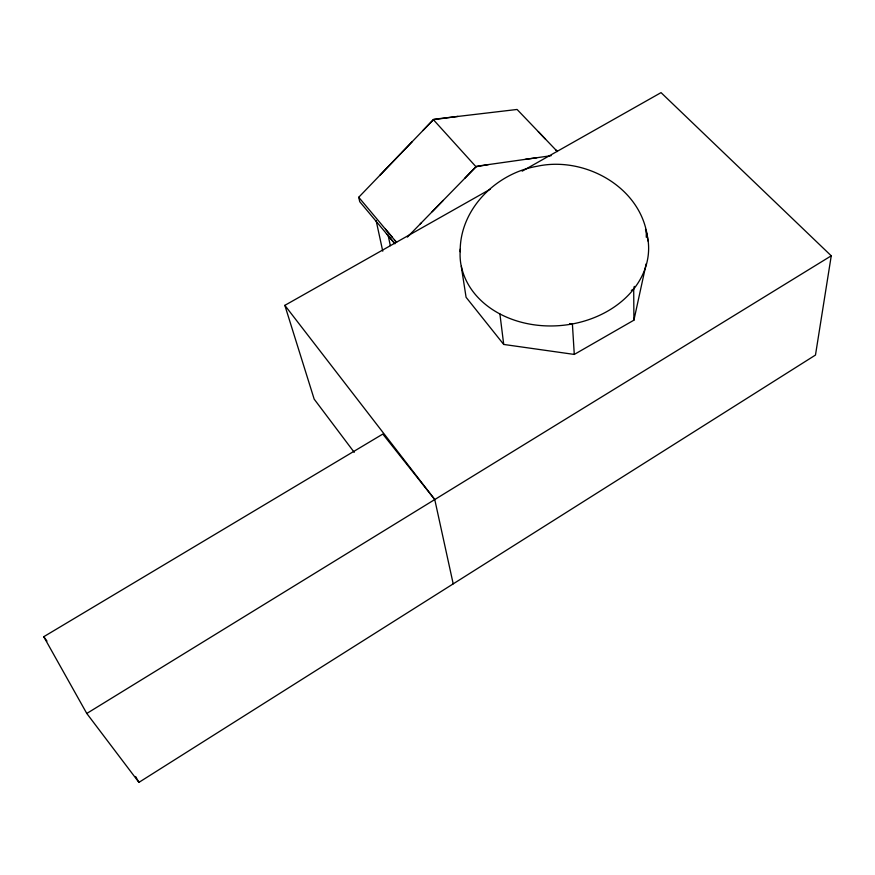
<?xml version="1.0" encoding="UTF-8"?>
<svg xmlns="http://www.w3.org/2000/svg" width="875" height="875" viewBox="0 0 875 875"><rect width="100%" height="100%" fill="white"/><g stroke="black" fill="none" stroke-linecap="round" stroke-linejoin="round"><path stroke-width="1.31" d="M646.275 237.223L646.297 231.897M522.189 171.15L661.041 92.63L831.25 255.817L815.478 355.053L138.928 782.37L86.778 713.464L43.75 636.716L382.812 434.066L434.755 499.516L453.195 583.833M460.305 249.047A94.412 74.452 -4.9 0 0 461.245 266.197L466.08 297.281L503.716 344.444L574.284 354.43L633.916 320.173L646.177 263.823M633.916 320.173L633.697 289.056L634.287 286.398M394.931 243.786L359.734 201.698L358.728 197.269L400.805 153.541M457.975 116.386L433.377 119.678L379.98 175.164M401.384 152.917L412.147 141.75M422.931 130.528L433.759 119.284L517.081 109.462L557.375 151.561L555.538 149.647M407.389 237.114L410.123 234.303M420.208 223.967L476.536 166.272L551.152 155.695M409.15 235.298L421.105 223.059M432.108 211.761L443.166 200.43M464.756 178.281L476 166.753L488.392 164.598M86.778 713.464L831.25 255.817M631.334 290.402L633.697 289.056A94.412 74.452 -4.9 0 0 645.487 229.327M354.244 452.353L314.169 399.12L284.845 305.353L490.153 189.262M525.12 159.392L536.911 157.719M569.712 323.575L572.392 323.947L574.284 354.43M538.344 131.688L545.552 139.213M433.377 119.678L476 166.753M385.481 229.184L392.317 237.322M394.888 240.395L396.605 242.441L358.728 197.269M386.411 233.603L393.225 241.741M284.845 305.353L434.755 499.516M43.75 636.716L46.966 641.069M135.603 776.497L138.928 782.37M376.141 220.653L382.758 251.191M388.084 235.014L390.316 245.645M647.806 240.877C643.847 188.562 585.769 155.608 537.053 166.283C496.355 173.173 459.659 209.027 460.195 251.694M499.898 313.95L503.716 344.444M633.697 289.067A94.369 74.419 -4.9 0 1 535.139 324.953A94.369 74.419 -4.9 0 1 461.344 266.197"/></g></svg>
